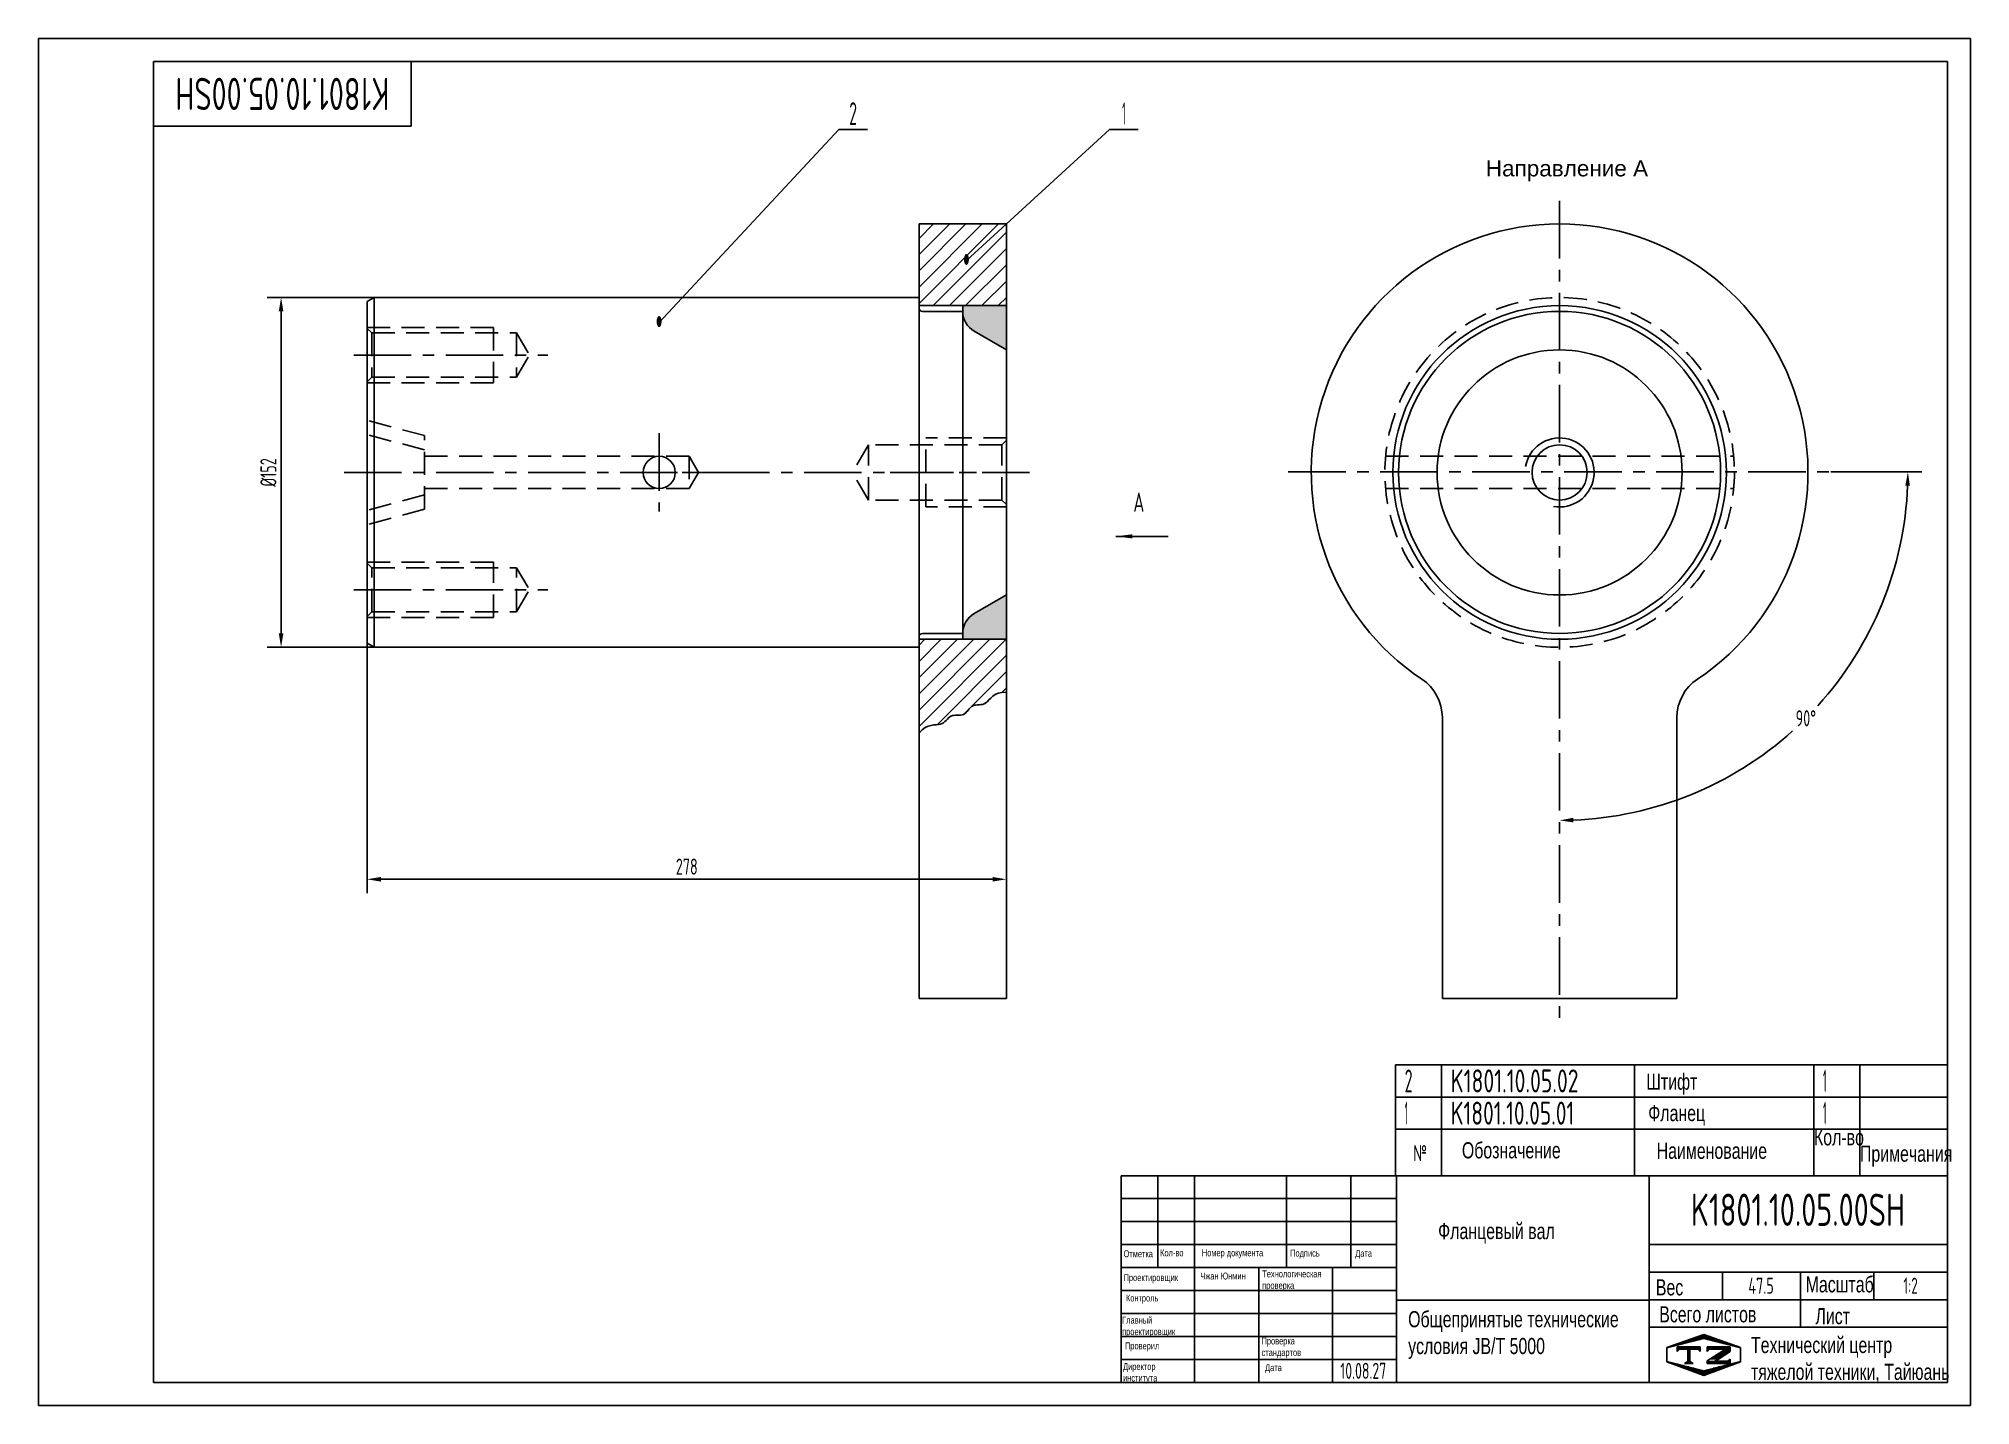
# Model space of a CAD drawing. Header units: millimetres. Extents: x 0 to 840, y 0 to 594.
import ezdxf
from ezdxf.enums import TextEntityAlignment as Align

# ---------------------------------------------------------------- set-up
doc = ezdxf.new("R2010")
doc.units = ezdxf.units.MM
doc.header["$LTSCALE"] = 20
doc.linetypes.add('F', pattern=[0.75, 0.5, -0.25])
doc.linetypes.add('G', pattern=[2, 1.25, -0.25, 0.25, -0.25])
for name, color, linetype in [('01', 7, 'Continuous'), ('02', 1, 'Continuous'), ('04', 2, 'F'), ('05', 4, 'G'), ('08', 1, 'Continuous'), ('11', 3, 'Continuous'), ('THICK', 7, 'Continuous')]:
    doc.layers.add(name, color=color, linetype=linetype)
doc.styles.get("Standard").update_dxf_attribs({"font": 'isocp', "width": 0.707, "bigfont": 'intecad.shx'})
doc.dimstyles.new('INTE', dxfattribs={"dimscale": 2, "dimtxt": 3.5, "dimasz": 3, "dimexe": 3, "dimexo": 0, "dimgap": 1, "dimtad": 1, "dimdec": 1, "dimdsep": 46, "dimtxsty": 'Standard', "dimcen": 0, "dimclrd": 1, "dimclre": 1, "dimclrt": 3, "dimadec": 0, "dimazin": 0, "dimtfac": 1, "dimtdec": 1, "dimtmove": 0, "dimatfit": 0, "dimfxl": 1, "dimarcsym": 0})
doc.dimstyles.new('INTE$2', dxfattribs={"dimscale": 2, "dimtxt": 3.5, "dimasz": 3, "dimexe": 3, "dimexo": 0, "dimgap": 1, "dimtad": 1, "dimtih": 1, "dimtoh": 1, "dimdec": 1, "dimdsep": 46, "dimtxsty": 'Standard', "dimcen": 0, "dimclrd": 1, "dimclre": 1, "dimclrt": 3, "dimadec": 0, "dimazin": 0, "dimtfac": 1, "dimtdec": 1, "dimtmove": 0, "dimatfit": 0, "dimfxl": 1, "dimarcsym": 0})

# ---------------------------------------------------------------- blocks, each defined once
blk = doc.blocks.new('*D1')
at = {"layer": '08', "color": 1, "lineweight": -2}
blk.add_line((779.39, 405.68), (818.83, 405.68), dxfattribs=at)
for start, end in [(317.872, 357.72983), (272.27017, 311.97605)]:
    blk.add_arc((661.39, 405.68), 151.44, start, end, dxfattribs=at)
at = {"layer": '08', "color": 1}
for points in [[(811.72, 399.7), (813.72, 399.67), (812.83, 405.68)], [(667.41, 253.36), (667.37, 255.36), (661.39, 254.24)]]:
    blk.add_solid(points, dxfattribs=at)
at = {"layer": 'Defpoints', "color": 0}
for p in [(661.39, 523.47), (543.39, 405.68), (779.39, 405.68), (737.11, 274.53), (661.39, 167.21)]:
    blk.add_point(p, dxfattribs=at)
at = {"layer": '08', "color": 3, "insert": (768.48, 298.6), "char_height": 7, "attachment_point": 5}
blk.add_mtext('90{%%d}', dxfattribs=at)
blk = doc.blocks.new('*D2')
at = {"layer": '08', "color": 1, "lineweight": -2}
for p, q in [((142.84, 331.21), (142.84, 222.64)), ((414.84, 228.64), (148.84, 228.64)), ((420.84, 184.53), (420.84, 234.64))]:
    blk.add_line(p, q, dxfattribs=at)
at = {"layer": '08', "color": 1}
for points in [[(148.84, 229.64), (148.84, 227.64), (142.84, 228.64)], [(414.84, 229.64), (414.84, 227.64), (420.84, 228.64)]]:
    blk.add_solid(points, dxfattribs=at)
at = {"layer": 'Defpoints', "color": 0}
for p in [(142.84, 331.21), (142.84, 228.64), (420.84, 184.53)]:
    blk.add_point(p, dxfattribs=at)
at = {"layer": '08', "color": 3, "insert": (281.84, 234.14), "char_height": 7, "attachment_point": 5}
blk.add_mtext('278', dxfattribs=at)
blk = doc.blocks.new('*D3')
at = {"layer": '08', "color": 1, "lineweight": -2}
for p, q in [((155.09, 481.47), (99.43, 481.47)), ((105.43, 335.47), (105.43, 475.47)), ((155.09, 329.47), (99.43, 329.47))]:
    blk.add_line(p, q, dxfattribs=at)
at = {"layer": '08', "color": 1}
for points in [[(104.43, 475.47), (106.43, 475.47), (105.43, 481.47)], [(104.43, 335.47), (106.43, 335.47), (105.43, 329.47)]]:
    blk.add_solid(points, dxfattribs=at)
at = {"layer": 'Defpoints', "color": 0}
for p in [(105.43, 481.47), (155.09, 481.47), (155.09, 329.47)]:
    blk.add_point(p, dxfattribs=at)
at = {"layer": '08', "color": 3, "insert": (99.93, 405.47), "char_height": 7, "attachment_point": 5, "rotation": 90}
blk.add_mtext('%%c152', dxfattribs=at)
blk = doc.blocks.new('*U16', base_point=(251.96, 168.31))
at = {"layer": '01'}
for p, q in [((251.96, 168.31), (251.96, 182.31)), ((195.96, 168.31), (251.96, 168.31))]:
    blk.add_line(p, q, dxfattribs=at)
blk = doc.blocks.new('*U17')
at = {"layer": '04'}
blk.add_blockref('*U16', (0, 0), dxfattribs=at)
blk = doc.blocks.new('*U18')
at = {"layer": '01'}
for points in [[(415, 292), (25, 292)], [(25, 292), (25, 5)], [(415, 5), (415, 292)], [(25, 5), (415, 5)]]:
    blk.add_lwpolyline(points, dxfattribs=at)
at = {"layer": '02'}
for points in [[(420, 297), (0, 297)], [(0, 297), (0, 0)], [(420, 0), (420, 297)], [(0, 0), (420, 0)]]:
    blk.add_lwpolyline(points, dxfattribs=at)
blk = doc.blocks.new('*U21')
at = {"layer": '01'}
for p, q in [((0, -14), (0, 0)), ((240, -14), (240, 0))]:
    blk.add_line(p, q, dxfattribs=at)
at = {"layer": '02'}
for p, q in [((0, 0), (20, 0)), ((20, -14), (20, 0)), ((20, 0), (104, 0)), ((104, -14), (104, 0)), ((104, 0), (182, 0)), ((182, -14), (182, 0)), ((182, 0), (202, 0)), ((202, -14), (202, 0)), ((202, 0), (240, 0))]:
    blk.add_line(p, q, dxfattribs=at)
blk = doc.blocks.new('*U22')
at = {"layer": '01'}
for p, q in [((0, -14), (0, 0)), ((0, 0), (20, 0)), ((20, 0), (104, 0)), ((104, 0), (182, 0)), ((182, 0), (202, 0)), ((202, 0), (240, 0)), ((240, -14), (240, 0))]:
    blk.add_line(p, q, dxfattribs=at)
at = {"layer": '02'}
for p, q in [((20, -14), (20, 0)), ((104, -14), (104, 0)), ((182, -14), (182, 0)), ((202, -14), (202, 0))]:
    blk.add_line(p, q, dxfattribs=at)
blk = doc.blocks.new('*X26')
at = {"color": 0}
for p, q in [((127.06, 7.8), (132.06, 7.8)), ((127.06, 7.5), (132.06, 7.5)), ((127.06, 7.2), (127.32, 7.2)), ((127.84, 5.4), (129.64, 5.4)), ((128.3, 5.7), (130.1, 5.7)), ((128.77, 6), (130.57, 6)), ((129.23, 6.3), (131.04, 6.3)), ((129.7, 6.6), (131.51, 6.6)), ((130.16, 6.9), (131.98, 6.9)), ((130.62, 7.2), (132.06, 7.2))]:
    blk.add_line(p, q, dxfattribs=at)
blk = doc.blocks.new('*X27')
at = {"color": 0}
for p, q in [((127.06, 4.8), (132.06, 4.8)), ((127.06, 4.5), (132.06, 4.5)), ((131.84, 5.1), (132.06, 5.1))]:
    blk.add_line(p, q, dxfattribs=at)
blk = doc.blocks.new('*X25')
at = {"color": 0}
for p, q in [((122.34, 4.5), (123.72, 4.5)), ((122.82, 4.8), (123.24, 4.8))]:
    blk.add_line(p, q, dxfattribs=at)
blk = doc.blocks.new('*X24')
at = {"color": 0}
for p, q in [((120.53, 7.8), (125.53, 7.8)), ((120.53, 7.5), (125.53, 7.5)), ((120.53, 7.2), (120.79, 7.2)), ((125.27, 7.2), (125.53, 7.2))]:
    blk.add_line(p, q, dxfattribs=at)
blk = doc.blocks.new('*X23')
at = {"color": 0}
for p, q in [((120.66, 8.7), (121.92, 8.7)), ((121.52, 9), (123.12, 9)), ((122.38, 9.3), (124.32, 9.3)), ((123.24, 9.6), (125.52, 9.6)), ((124.1, 9.9), (128.52, 9.9)), ((124.97, 10.2), (127.67, 10.2)), ((125.83, 10.5), (126.82, 10.5)), ((127.02, 9.6), (129.37, 9.6)), ((128.22, 9.3), (130.22, 9.3)), ((129.42, 9), (131.07, 9)), ((130.62, 8.7), (131.92, 8.7)), ((118.22, 7.8), (118.32, 7.8)), ((118.22, 7.5), (118.27, 7.5)), ((118.22, 7.2), (118.27, 7.2)), ((118.22, 6.9), (118.27, 6.9)), ((118.22, 6.6), (118.27, 6.6)), ((118.22, 6.3), (118.27, 6.3)), ((118.22, 6), (118.27, 6)), ((118.22, 5.7), (118.27, 5.7)), ((118.22, 5.4), (118.27, 5.4)), ((118.22, 5.1), (118.27, 5.1)), ((118.22, 4.8), (118.27, 4.8)), ((118.79, 4.5), (119.42, 4.5)), ((118.94, 8.1), (119.52, 8.1)), ((119.8, 8.4), (120.72, 8.4)), ((131.82, 8.4), (132.77, 8.4)), ((133.02, 8.1), (133.62, 8.1)), ((133.12, 4.5), (133.76, 4.5)), ((134.22, 7.8), (134.32, 7.8)), ((134.27, 7.5), (134.32, 7.5)), ((134.27, 7.2), (134.32, 7.2)), ((134.27, 6.9), (134.32, 6.9)), ((134.27, 6.6), (134.32, 6.6)), ((134.27, 6.3), (134.32, 6.3)), ((134.27, 6), (134.32, 6)), ((134.27, 5.7), (134.32, 5.7)), ((134.27, 5.4), (134.32, 5.4)), ((134.27, 5.1), (134.32, 5.1)), ((134.27, 4.8), (134.32, 4.8)), ((119.61, 4.2), (120.62, 4.2)), ((120.43, 3.9), (121.82, 3.9)), ((121.26, 3.6), (123.02, 3.6)), ((122.08, 3.3), (124.22, 3.3)), ((122.91, 3), (125.42, 3)), ((123.73, 2.7), (128.89, 2.7)), ((124.55, 2.4), (128.07, 2.4)), ((125.38, 2.1), (127.26, 2.1)), ((126.2, 1.8), (126.45, 1.8)), ((127.12, 3), (129.7, 3)), ((128.32, 3.3), (130.51, 3.3)), ((129.52, 3.6), (131.32, 3.6)), ((130.72, 3.9), (132.14, 3.9)), ((131.92, 4.2), (132.95, 4.2))]:
    blk.add_line(p, q, dxfattribs=at)

msp = doc.modelspace()

# ---------------------------------------------------------------- hatches: boundary and pattern name
h = msp.add_hatch(color=256)
h.paths.add_polyline_path([(420.84, 477.97), (401.84, 477.97), (401.84, 475.47, 0.267949), (406.84, 466.81), (420.84, 458.73)])
h.paths.add_polyline_path([(420.84, 352.22), (406.84, 344.13, 0.267949), (401.84, 335.47), (401.84, 332.97), (420.84, 332.97)])
at = {"layer": '02'}
h = msp.add_hatch(dxfattribs=at)
h.set_pattern_fill('_USER', color=256, scale=5, angle=45, style=0, pattern_type=0)
h.set_pattern_definition([(45, (-46.086, -63.1447), (-3.535534, 3.535534), [])])
h.paths.add_polyline_path([(420.84, 477.97), (420.84, 513.47), (382.84, 513.47), (382.84, 477.97)])
h.paths.add_polyline_path([(382.84, 332.97), (382.84, 292.1), (384.21, 293.55), (385.54, 294.54), (386.83, 295.18), (388.05, 295.54), (389.21, 295.72), (390.28, 295.8), (391.26, 295.87), (392.12, 296.01), (392.88, 296.29), (393.53, 296.69), (394.11, 297.18), (394.64, 297.72), (395.15, 298.26), (395.96, 299.1), (396.99, 299.73), (398.26, 299.93), (399.47, 299.93), (400.19, 299.93), (400.9, 299.96), (401.57, 300.07), (402.2, 300.29), (402.76, 300.63), (403.27, 301.08), (403.75, 301.61), (404.22, 302.16), (404.99, 303.09), (405.95, 303.94), (407.09, 304.34), (408.25, 304.43), (408.99, 304.47), (409.74, 304.54), (410.49, 304.67), (411.22, 304.92), (411.92, 305.32), (412.58, 305.9), (413.25, 306.61), (414, 307.39), (414.87, 308.16), (415.93, 308.88), (417.24, 309.46), (418.86, 309.85), (420.84, 309.99), (420.84, 332.97)])

# ---------------------------------------------------------------- linework, layer by layer
for p, q in [((382.84, 513.47), (382.84, 176.87)), ((382.84, 513.47), (420.84, 513.47)), ((420.84, 513.47), (420.84, 176.87)), ((145.84, 481.47), (382.84, 481.47)), ((382.84, 481.47), (382.84, 329.47)), ((382.84, 477.97), (420.84, 477.97)), ((384.34, 475.47), (401.84, 475.47)), ((401.84, 477.97), (401.84, 332.97)), ((406.84, 466.81), (420.84, 458.73)), ((420.84, 458.73), (420.84, 352.22)), ((406.84, 344.13), (420.84, 352.22)), ((145.84, 329.47), (382.84, 329.47)), ((382.84, 332.97), (420.84, 332.97)), ((384.34, 335.47), (401.84, 335.47)), ((610.39, 298.97), (610.39, 176.87)), ((712.39, 298.97), (712.39, 176.87)), ((382.84, 176.87), (420.84, 176.87)), ((610.39, 176.87), (712.39, 176.87)), ((590, 120), (830, 120)), ((590, 120), (590, 99.81)), ((610, 120), (610, 99.81)), ((694, 120), (694, 99.81)), ((772, 120), (772, 99.81)), ((792, 120), (792, 99.81))]:
    msp.add_line(p, q)
for centre, radius in [((661.39, 405.47), 72.5), ((661.39, 405.47), 70), ((661.39, 405.47), 53.26), ((269.84, 405.47), 7)]:
    msp.add_circle(centre, radius)
for centre, radius, start, end in [((661.39, 405.47), 108, 303.68919, 236.31081), ((384.34, 476.97), 1.5, 180, 270), ((411.84, 475.47), 10, 180, 240), ((411.84, 335.47), 10, 120, 180), ((384.34, 333.97), 1.5, 90, 180), ((590.39, 298.97), 20, 0, 56.31081), ((732.39, 298.97), 20, 123.68919, 180)]:
    msp.add_arc(centre, radius, start, end)
at = {"layer": '01'}
for p, q in [((145.84, 481.47), (142.84, 479.74)), ((142.84, 331.21), (142.84, 479.74)), ((145.84, 329.47), (145.84, 481.47)), ((145.84, 329.47), (142.84, 331.21))]:
    msp.add_line(p, q, dxfattribs=at)
msp.add_circle((661.39, 405.47), 12, dxfattribs=at)
msp.add_point((830, 100), dxfattribs=at)
at = {"layer": '02'}
for p, q in [((269.81, 470.6), (347.97, 554.49)), ((347.97, 554.49), (360.37, 554.49)), ((403.46, 497.6), (465.7, 554.49)), ((465.7, 554.49), (478.1, 554.49)), ((491.21, 377.68), (468.41, 377.68))]:
    msp.add_line(p, q, dxfattribs=at)
msp.add_lwpolyline([(475.61, 377.68, 1.8, 0, 0), (468.41, 377.68, 0, 0, 0)], format="xyseb", dxfattribs=at)
msp.add_lwpolyline([(382.84, 292.1), (384.21, 293.55), (385.54, 294.54), (386.83, 295.18), (388.05, 295.54), (389.21, 295.72), (390.28, 295.8), (391.26, 295.87), (392.12, 296.01), (392.88, 296.29), (393.53, 296.69), (394.11, 297.18), (394.64, 297.72), (395.15, 298.26), (395.65, 298.78), (396.17, 299.23), (396.73, 299.57), (397.36, 299.78), (398.03, 299.89), (398.74, 299.93), (399.47, 299.93), (400.19, 299.93), (400.9, 299.96), (401.57, 300.07), (402.2, 300.29), (402.76, 300.63), (403.27, 301.08), (403.75, 301.61), (404.22, 302.16), (404.68, 302.72), (405.16, 303.24), (405.67, 303.7), (406.23, 304.04), (406.86, 304.26), (407.54, 304.37), (408.25, 304.43), (408.99, 304.47), (409.74, 304.54), (410.49, 304.67), (411.22, 304.92), (411.92, 305.32), (412.58, 305.9), (413.25, 306.61), (414, 307.39), (414.87, 308.16), (415.93, 308.88), (417.24, 309.46), (418.86, 309.85), (420.84, 309.99)], dxfattribs=at)
msp.add_arc((661.39, 405.47), 15, 260, 170, dxfattribs=at)
at = {"layer": '04'}
for p, q in [((142.84, 468.47), (197.84, 468.47)), ((142.84, 468.07), (144.84, 466.07)), ((144.84, 466.07), (207.84, 466.07)), ((144.84, 466.07), (144.84, 446.87)), ((197.84, 468.47), (197.84, 444.47)), ((207.84, 466.07), (207.84, 446.87)), ((207.84, 466.07), (213.38, 456.47)), ((207.84, 446.87), (213.38, 456.47)), ((142.84, 444.87), (144.84, 446.87)), ((144.84, 446.87), (207.84, 446.87)), ((142.84, 444.47), (197.84, 444.47)), ((167.84, 421.45), (142.84, 428.15)), ((167.84, 415.24), (142.84, 421.94)), ((167.84, 389.49), (167.84, 421.45)), ((420.84, 420.47), (385.84, 420.47)), ((385.84, 390.47), (385.84, 420.47)), ((167.84, 412.47), (282.84, 412.47)), ((282.84, 412.47), (282.84, 398.47)), ((282.84, 412.47), (282.84, 398.47)), ((282.84, 412.47), (286.88, 405.47)), ((360.84, 417.47), (353.91, 405.47)), ((418.84, 417.47), (360.84, 417.47)), ((360.84, 393.47), (360.84, 417.47)), ((420.84, 419.47), (418.84, 417.47)), ((418.84, 393.47), (418.84, 417.47)), ((585.72, 412.47), (737.07, 412.47)), ((282.84, 398.47), (286.88, 405.47)), ((360.84, 393.47), (353.91, 405.47)), ((167.84, 395.7), (142.84, 389.01)), ((167.84, 398.47), (282.84, 398.47)), ((585.72, 398.47), (737.07, 398.47)), ((167.84, 389.49), (142.84, 382.79)), ((418.84, 393.47), (360.84, 393.47)), ((420.84, 390.47), (385.84, 390.47)), ((420.84, 391.47), (418.84, 393.47)), ((142.84, 366.47), (197.84, 366.47)), ((142.84, 366.07), (144.84, 364.07)), ((144.84, 364.07), (207.84, 364.07)), ((144.84, 344.87), (144.84, 364.07)), ((197.84, 342.47), (197.84, 366.47)), ((207.84, 344.87), (207.84, 364.07)), ((207.84, 364.07), (213.38, 354.47)), ((207.84, 344.87), (213.38, 354.47)), ((142.84, 342.87), (144.84, 344.87)), ((144.84, 344.87), (207.84, 344.87)), ((142.84, 342.47), (197.84, 342.47))]:
    msp.add_line(p, q, dxfattribs=at)
msp.add_circle((661.39, 405.47), 76, dxfattribs=at)
at = {"layer": '05'}
for p, q in [((661.39, 523.47), (661.39, 167.21)), ((137.06, 456.47), (221.41, 456.47)), ((269.84, 422.47), (269.84, 388.47)), ((132.84, 405.47), (430.84, 405.47)), ((279.84, 405.47), (313.13, 405.47)), ((370.24, 405.47), (430.58, 405.47)), ((543.39, 405.68), (779.39, 405.68)), ((137.06, 354.47), (221.41, 354.47))]:
    msp.add_line(p, q, dxfattribs=at)
at = {"layer": 'THICK'}
for p, q in [((470.75, 99.81), (470.75, 10)), ((470.75, 99.81), (830, 99.81)), ((486.71, 99.77), (486.71, 99.81)), ((486.72, 59.9), (486.72, 99.81)), ((502.68, 10), (502.68, 99.81)), ((542.6, 59.9), (542.6, 99.81)), ((570.54, 59.9), (570.54, 99.81)), ((590.5, 10), (590.5, 99.81)), ((700.27, 10), (700.27, 99.81)), ((830, 10), (830, 99.81)), ((470.75, 69.88), (590.5, 69.88)), ((700.27, 69.88), (830, 69.88)), ((470.75, 59.9), (590.5, 59.9)), ((530.62, 10), (530.62, 59.9)), ((562.56, 10), (562.56, 59.9)), ((700.27, 57.9), (830, 57.9)), ((732.2, 45.93), (732.2, 57.9)), ((766.13, 33.95), (766.13, 57.9)), ((798.07, 45.93), (798.07, 57.9)), ((590.5, 45.75), (700.27, 45.75)), ((700.27, 45.93), (830, 45.93)), ((700.27, 33.95), (830, 33.95)), ((470.75, 10), (830, 10))]:
    msp.add_line(p, q, dxfattribs=at)
at = {"layer": 'THICK', "color": 3}
for p, q in [((470.75, 89.83), (590.5, 89.83)), ((470.75, 79.85), (590.5, 79.85)), ((470.75, 49.92), (590.5, 49.92)), ((470.75, 39.94), (590.5, 39.94)), ((470.75, 29.96), (590.5, 29.96)), ((707.96, 25.18), (724.13, 30.81)), ((708.06, 25.05), (724.03, 29.05)), ((712.57, 23.37), (712.57, 25.37)), ((712.57, 25.37), (722.55, 25.37)), ((722.55, 25.37), (722.55, 23.37)), ((724.03, 29.05), (740, 25.05)), ((724.13, 30.81), (740.1, 25.18)), ((725.61, 25.37), (725.61, 23.37)), ((725.61, 25.37), (735.59, 25.37)), ((735.59, 25.37), (735.59, 23.37)), ((470.75, 19.98), (590.5, 19.98)), ((707.96, 18.91), (707.96, 25.18)), ((724.13, 13.02), (707.96, 18.91)), ((708.06, 19.07), (708.06, 25.05)), ((724.03, 15.07), (708.06, 19.07)), ((713.57, 24.37), (712.57, 23.37)), ((721.55, 24.37), (713.57, 24.37)), ((717.56, 19.36), (715.63, 18.14)), ((715.63, 18.14), (717.56, 18.14)), ((717.13, 24.38), (717.13, 18.9)), ((717.56, 24.38), (717.56, 18.9)), ((717.56, 19.36), (719.5, 18.14)), ((719.5, 18.14), (717.56, 18.14)), ((718.06, 24.38), (718.06, 18.9)), ((722.55, 23.37), (721.55, 24.37)), ((740, 19.07), (724.03, 15.07)), ((740.1, 18.91), (724.13, 13.02)), ((725.61, 23.37), (726.61, 24.37)), ((733.47, 24.37), (725.61, 19.28)), ((725.61, 19.28), (725.61, 18.14)), ((725.61, 18.14), (735.59, 18.14)), ((726.61, 24.37), (733.47, 24.37)), ((730.47, 20.12), (728.95, 19.14)), ((734.59, 19.14), (728.95, 19.14)), ((735.59, 23.39), (730.47, 20.12)), ((735.59, 20.14), (734.59, 19.14)), ((735.59, 18.14), (735.59, 20.14)), ((740, 25.05), (740, 19.07)), ((740.1, 25.18), (740.1, 18.91))]:
    msp.add_line(p, q, dxfattribs=at)
for p in [(470.75, 19.98), (470.75, 10)]:
    msp.add_point(p, dxfattribs=at)

# ---------------------------------------------------------------- block references
at = {"xscale": 2, "yscale": 2, "zscale": 2}
msp.add_blockref('*U18', (0, 0), dxfattribs=at)
at = {"xscale": 2, "yscale": 2}
msp.add_blockref('*U17', (162, 556), dxfattribs=at)
for name, p in [('*U22', (590, 148)), ('*U21', (590, 134))]:
    msp.add_blockref(name, p)
at = {"layer": 'THICK', "color": 3, "xscale": 1.995840000000328, "yscale": 1.995839999999987, "zscale": 1.995840000000001}
for name in ['*X23', '*X24', '*X25', '*X26', '*X27']:
    msp.add_blockref(name, (472.01, 9.51), dxfattribs=at)

# ---------------------------------------------------------------- texts
at = {"attachment_point": 1}
for s, insert, char_height in [('{\\fArial|b0|i0|c204|p34;\\W1;\\C3;Направление А}', (629.31, 541.13), 7), ('{\\fArial|b0|i0|c204|p34;\\C3;Штифт}', (699.09, 144.18), 7), ('{\\fArial|b0|i0|c204|p34;\\C3;Фланец}', (699.92, 130.52), 7), ('{\\fArial|b0|i0|c204|p34;Кол-во}', (772, 120), 7), ('{\\fArial|b0|i0|c204|p34;Обозначение}', (618.89, 114.35), 7), ('{\\fArial|b0|i0|c204|p34;Наименование}', (703.6, 114.14), 7), ('{\\fArial|b0|i0|c204|p34;Примечания}', (792, 112.88), 7), ('{\\fArial|b0|i0|c204|p34;\\C3;Фланцевый вал}', (608.55, 79.25), 7), ('{\\fArial|b0|i0|c204|p34;Отметка}', (471.78, 67.38), 3), ('{\\fArial|b0|i0|c204|p34;Кол-во}', (487.67, 67.79), 3), ('{\\fArial|b0|i0|c204|p34;Номер документа}', (505.8, 67.79), 3), ('{\\fArial|b0|i0|c204|p34;Подпись}', (544.2, 67.68), 3), ('{\\fArial|b0|i0|c204|p34;Дата}', (572.52, 67.58), 3), ('{\\fArial|b0|i0|c204|p34;Проектировщик}', (471.78, 57), 3), ('{\\fArial|b0|i0|c204|p34;\\C3;Чжан Юнмин}', (505.19, 57.71), 3), ('{\\fArial|b0|i0|c204|p34;Технологическая\\Pпроверка}', (532.08, 58.63), 3), ('{\\fArial|b0|i0|c204|p34;Вес}', (703.24, 54.79), 7), ('{\\fArial|b0|i0|c204|p34;Масштаб}', (768.39, 56.1), 7), ('{\\fArial|b0|i0|c204|p34;Контроль}', (472.79, 48.14), 3), ('{\\fArial|b0|i0|c204|p34;Всего листов}', (704.71, 43.08), 7), ('{\\fArial|b0|i0|c204|p34;Лист}', (772.62, 42.27), 7), ('{\\fArial|b0|i0|c204|p34;Общепринятые технические\\Pусловия \\fArial|b0|i0|c0|p34;JB/T 5000}', (595.53, 40.95), 7), ('{\\fArial|b0|i0|c204|p34;Проверил}', (472.39, 27.33), 3), ('{\\fArial|b0|i0|c204|p34;Проверка\\Pстандартов}', (531.77, 29.47), 3), ('{\\fArial|b0|i0|c204|p34;Технический центр\\Pтяжелой техники, Тайюань}', (744.61, 29.74), 7), ('{\\fArial|b0|i0|c204|p34;Директор\\Pинститута}', (471.57, 18.38), 3), ('{\\fArial|b0|i0|c204|p34;Дата}', (533.3, 17.87), 3)]:
    msp.add_mtext(s, dxfattribs=dict(at, insert=insert, char_height=char_height))
for s, insert, char_height, width in [('{\\Fisocp,intecad|c204;№}', (597.77, 113.11), 7, 0.2071), ('{\\fArial|b0|i0|c204|p34;Главный\\Pпроектировщик}', (471.16, 38.53), 3, 0.1019)]:
    msp.add_mtext(s, dxfattribs=dict(at, insert=insert, char_height=char_height, width=width))
at = {"layer": '02', "width": 0.605172}
for p, p2 in [((402.26, 495.6), (404.66, 495.6)), ((268.61, 468.6), (271.01, 468.6))]:
    msp.add_text('●', height=4, dxfattribs=at).set_placement(p, p2, align=Align.FIT)
at = {"layer": '11', "width": 0.695901}
msp.add_text('K1801.10.05.00SH', height=14, rotation=180, dxfattribs=at).set_placement((152.55, 577), (59.45, 577), align=Align.FIT)
at = {"layer": '11'}
for s, height, width, p, p2 in [('2', 9.9, 0.562593, (352.47, 556.49), (355.87, 556.49)), ('1', 9.9, 0.404, (471.2, 556.49), (472.6, 556.49)), ('2', 10, 0.562593, (594, 136), (597.43, 136)), ('K1801.10.05.02', 10, 0.693769, (614, 136), (669.61, 136)), ('1', 10, 0.404, (776, 136), (777.41, 136)), ('1', 10, 0.404, (594, 122), (595.41, 122)), ('K1801.10.05.01', 10, 0.693325, (614, 122), (667.77, 122)), ('1', 10, 0.404, (776, 122), (777.41, 122)), ('K1801.10.05.00SH', 14, 0.695901, (718.45, 78), (811.55, 78)), ('47.5', 7, 0.662654, (743.45, 48.5), (754.55, 48.5)), ('1:2', 7, 0.63179, (810.88, 48.5), (817.12, 48.5)), ('10.08.27', 7, 0.642055, (566, 11.5), (586, 11.5))]:
    msp.add_text(s, height=height, dxfattribs=dict(at, width=width)).set_placement(p, p2, align=Align.FIT)
at = {"layer": '11', "width": 0.707}
msp.add_text('A', height=8.4, dxfattribs=at).set_placement((476.01, 385.79), align=Align.BOTTOM_LEFT)

# ---------------------------------------------------------------- dimensions: what is measured, and where the dimension line sits
at = {"layer": '08'}
dim = msp.add_angular_dim_2l(base=(737.11, 274.53), line1=((543.39, 405.68), (779.39, 405.68)), line2=((661.39, 523.47), (661.39, 167.21)), text='90{%%d}', dimstyle='INTE$2', dxfattribs=at)
dim.commit()
dim.dimension.update_dxf_attribs({"geometry": '*D1', "text_midpoint": (768.48, 298.6)})
dim = msp.add_linear_dim(base=(105.43, 481.47), p1=(155.09, 329.47), p2=(155.09, 481.47), angle=90, text='%%c152', dimstyle='INTE', dxfattribs=at)
dim.commit()
dim.dimension.update_dxf_attribs({"geometry": '*D3', "text_midpoint": (99.93, 405.47)})
dim = msp.add_linear_dim(base=(142.84, 228.64), p1=(420.84, 184.53), p2=(142.84, 331.21), dimstyle='INTE', dxfattribs=at)
dim.commit()
dim.dimension.update_dxf_attribs({"geometry": '*D2', "text_midpoint": (281.84, 234.14)})

doc.saveas('drawing.dxf')
